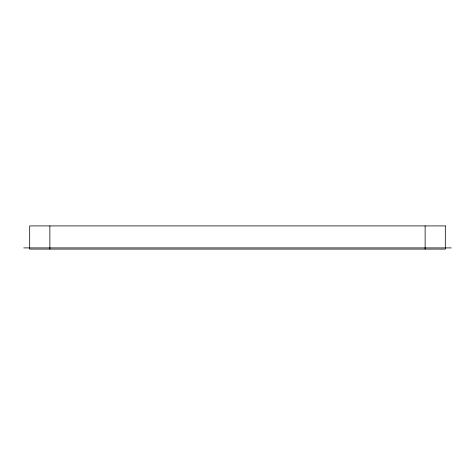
<?xml version="1.0" encoding="UTF-8"?>
<svg xmlns="http://www.w3.org/2000/svg" width="475" height="475" viewBox="0 0 475 475"><rect width="100%" height="100%" fill="white"/><g stroke="black" fill="none" stroke-linecap="round" stroke-linejoin="round"><path stroke-width="0.71" d="M23.75 247.902L451.25 247.902M425.125 225.91L425.125 249.09M49.875 225.91L49.875 249.09M445.312 225.91L29.688 225.91L29.688 249.09L445.312 249.09L445.312 225.91"/></g></svg>
